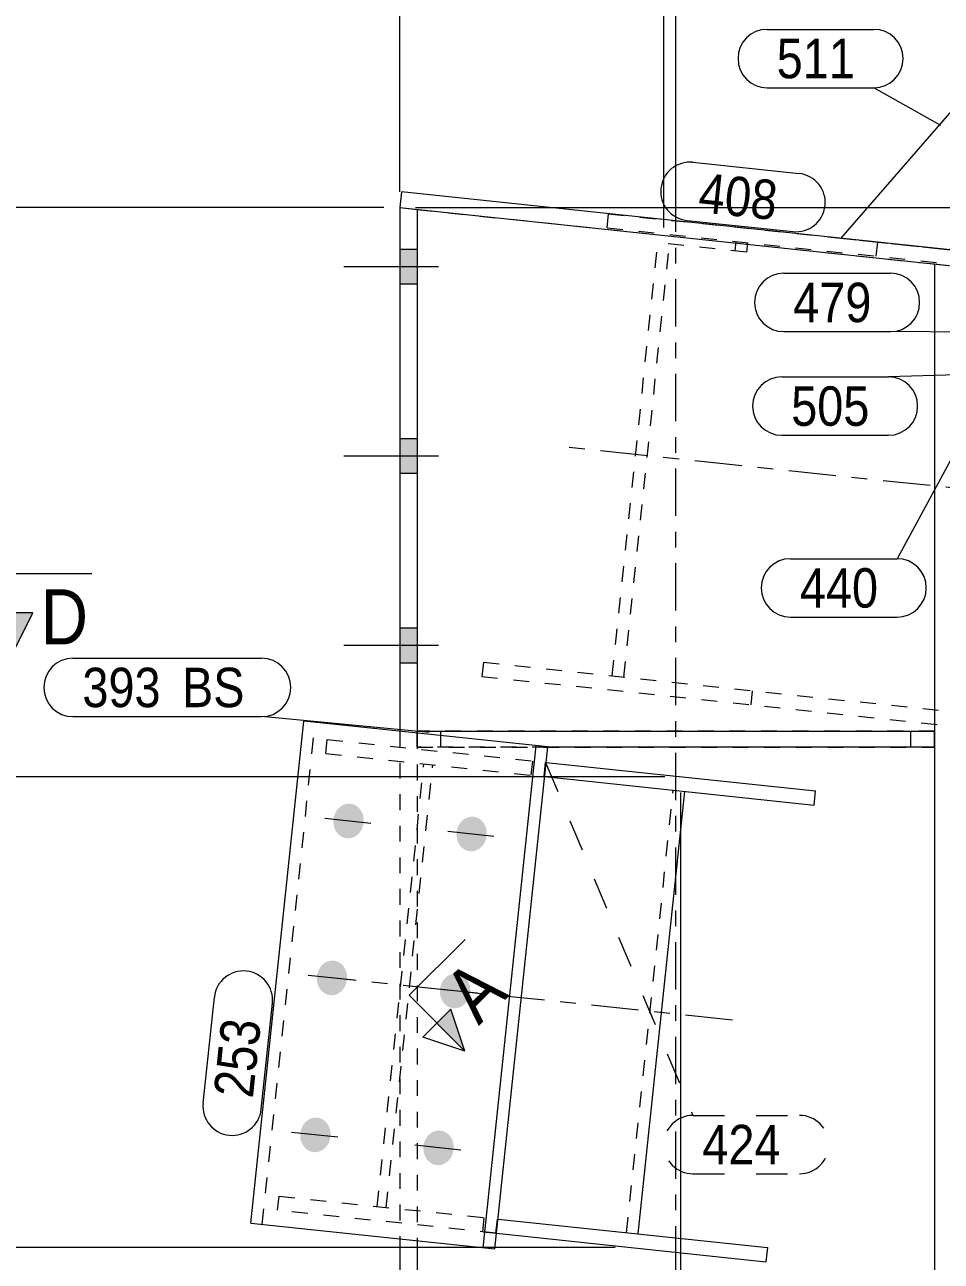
# Model space of a CAD drawing. Header units: millimetres. Extents: x 2 to 825, y 1 to 579.
# Drawn here: x 300.8 to 358.8, y 433.1 to 511.4 of the extents above; entities that cross this region are included whole.
import ezdxf

# ---------------------------------------------------------------- set-up
doc = ezdxf.new("R2010")
doc.units = ezdxf.units.MM
for name, pattern in [('XKITLINE00', [0]), ('XKITLINE01', [4, 1, -1, 1, -1]), ('XKITLINE02', [4, 2, -2]), ('XKITLINE03', [6, 3, -1, 1, -1])]:
    doc.linetypes.add(name, pattern=pattern)
for name, color, linetype, lineweight in [('Bolt', 3, 'Continuous', 0), ('Dimensions', 7, 'Continuous', 0), ('Part', 2, 'Continuous', 0), ('PartMark', 7, 'Continuous', 0), ('Section', 6, 'Continuous', 0)]:
    doc.layers.add(name, color=color, linetype=linetype, lineweight=lineweight)
doc.styles.add('ARIAL', font='ARIAL.TTF')

# ---------------------------------------------------------------- blocks, each defined once
blk = doc.blocks.new('*A13')
at = {"layer": 'Bolt'}
for points in [[(325.622, 494.999), (324.522, 494.999), (324.522, 497.199), (325.622, 497.199)], [(325.622, 494.999), (324.522, 494.999), (324.522, 497.199), (325.622, 497.199)], [(325.622, 482.999), (324.522, 482.999), (324.522, 485.199), (325.622, 485.199)], [(325.622, 482.999), (324.522, 482.999), (324.522, 485.199), (325.622, 485.199)], [(325.622, 470.999), (324.522, 470.999), (324.522, 473.199), (325.622, 473.199)], [(325.622, 470.999), (324.522, 470.999), (324.522, 473.199), (325.622, 473.199)]]:
    blk.add_hatch(color=3, dxfattribs=at).paths.add_polyline_path(points, flags=17)
at = {"layer": 'Bolt', "color": 3, "linetype": 'XKITLINE00', "lineweight": 0}
for p, q in [((325.622, 497.199), (324.522, 497.199)), ((325.622, 497.199), (324.522, 497.199)), ((326.972, 496.099), (320.972, 496.099)), ((326.972, 496.099), (320.972, 496.099)), ((325.622, 494.999), (324.522, 494.999)), ((325.622, 494.999), (324.522, 494.999)), ((325.622, 485.199), (324.522, 485.199)), ((325.622, 485.199), (324.522, 485.199)), ((326.972, 484.099), (320.972, 484.099)), ((326.972, 484.099), (320.972, 484.099)), ((325.622, 482.999), (324.522, 482.999)), ((325.622, 482.999), (324.522, 482.999)), ((325.622, 473.199), (324.522, 473.199)), ((325.622, 473.199), (324.522, 473.199)), ((326.972, 472.099), (320.972, 472.099)), ((326.972, 472.099), (320.972, 472.099)), ((325.622, 470.999), (324.522, 470.999)), ((325.622, 470.999), (324.522, 470.999))]:
    blk.add_line(p, q, dxfattribs=at)
blk = doc.blocks.new('*A25')
at = {"layer": 'Bolt'}
for points in [[(322.226, 460.86), (322.223, 460.833), (322.218, 460.806), (322.213, 460.78), (322.208, 460.753), (322.202, 460.727), (322.196, 460.701), (322.189, 460.675), (322.181, 460.649), (322.173, 460.624), (322.164, 460.598), (322.155, 460.573), (322.145, 460.548), (322.135, 460.524), (322.124, 460.5), (322.113, 460.476), (322.101, 460.452), (322.088, 460.429), (322.076, 460.405), (322.062, 460.383), (322.049, 460.36), (322.034, 460.338), (322.02, 460.317), (322.005, 460.296), (321.989, 460.275), (321.973, 460.255), (321.957, 460.235), (321.94, 460.215), (321.922, 460.196), (321.905, 460.178), (321.887, 460.16), (321.868, 460.142), (321.85, 460.126), (321.831, 460.109), (321.811, 460.093), (321.792, 460.078), (321.771, 460.063), (321.751, 460.049), (321.73, 460.035), (321.71, 460.022), (321.688, 460.009), (321.667, 459.997), (321.645, 459.986), (321.623, 459.975), (321.601, 459.965), (321.579, 459.955), (321.557, 459.946), (321.534, 459.938), (321.511, 459.93), (321.488, 459.923), (321.465, 459.917), (321.442, 459.911), (321.419, 459.906), (321.395, 459.902), (321.372, 459.898), (321.349, 459.895), (321.325, 459.892), (321.301, 459.89), (321.278, 459.889), (321.254, 459.889), (321.231, 459.889), (321.207, 459.89), (321.184, 459.891), (321.16, 459.893), (321.137, 459.896), (321.114, 459.899), (321.09, 459.904), (321.067, 459.908), (321.044, 459.914), (321.022, 459.92), (320.999, 459.927), (320.976, 459.934), (320.954, 459.942), (320.932, 459.95), (320.91, 459.96), (320.888, 459.97), (320.867, 459.98), (320.846, 459.991), (320.825, 460.003), (320.804, 460.015), (320.784, 460.028), (320.764, 460.041), (320.744, 460.055), (320.724, 460.07), (320.705, 460.085), (320.686, 460.101), (320.668, 460.117), (320.65, 460.133), (320.632, 460.151), (320.615, 460.168), (320.598, 460.187), (320.582, 460.205), (320.565, 460.225), (320.55, 460.244), (320.535, 460.264), (320.52, 460.285), (320.505, 460.306), (320.492, 460.327), (320.478, 460.349), (320.465, 460.371), (320.453, 460.393), (320.441, 460.416), (320.43, 460.439), (320.419, 460.463), (320.408, 460.487), (320.398, 460.511), (320.389, 460.535), (320.38, 460.56), (320.372, 460.585), (320.364, 460.61), (320.357, 460.636), (320.35, 460.661), (320.344, 460.687), (320.339, 460.713), (320.334, 460.74), (320.33, 460.766), (320.326, 460.792), (320.323, 460.819), (320.32, 460.846), (320.318, 460.872), (320.316, 460.899), (320.315, 460.926), (320.315, 460.953), (320.315, 460.98), (320.316, 461.007), (320.318, 461.034), (320.319, 461.061), (320.322, 461.088), (320.325, 461.115), (320.329, 461.141), (320.333, 461.168), (320.338, 461.194), (320.343, 461.221), (320.349, 461.247), (320.356, 461.273), (320.363, 461.299), (320.37, 461.325), (320.379, 461.351), (320.387, 461.376), (320.397, 461.401), (320.406, 461.426), (320.417, 461.45), (320.427, 461.475), (320.439, 461.499), (320.451, 461.522), (320.463, 461.546), (320.476, 461.569), (320.489, 461.592), (320.503, 461.614), (320.517, 461.636), (320.532, 461.657), (320.547, 461.679), (320.562, 461.699), (320.578, 461.72), (320.595, 461.739), (320.612, 461.759), (320.629, 461.778), (320.647, 461.796), (320.665, 461.814), (320.683, 461.832), (320.702, 461.849), (320.721, 461.865), (320.74, 461.881), (320.76, 461.897), (320.78, 461.911), (320.8, 461.926), (320.821, 461.939), (320.842, 461.953), (320.863, 461.965), (320.884, 461.977), (320.906, 461.989), (320.928, 461.999), (320.95, 462.01), (320.972, 462.019), (320.995, 462.028), (321.017, 462.036), (321.04, 462.044), (321.063, 462.051), (321.086, 462.057), (321.109, 462.063), (321.133, 462.068), (321.156, 462.073), (321.179, 462.077), (321.203, 462.08), (321.226, 462.082), (321.25, 462.084), (321.273, 462.085), (321.297, 462.086), (321.321, 462.086), (321.344, 462.085), (321.368, 462.083), (321.391, 462.081), (321.414, 462.078), (321.438, 462.075), (321.461, 462.071), (321.484, 462.066), (321.507, 462.061), (321.53, 462.054), (321.552, 462.048), (321.575, 462.04), (321.597, 462.032), (321.619, 462.024), (321.641, 462.015), (321.663, 462.005), (321.684, 461.994), (321.706, 461.983), (321.727, 461.972), (321.747, 461.959), (321.768, 461.946), (321.788, 461.933), (321.808, 461.919), (321.827, 461.904), (321.846, 461.889), (321.865, 461.874), (321.883, 461.858), (321.901, 461.841), (321.919, 461.824), (321.936, 461.806), (321.953, 461.788), (321.97, 461.769), (321.986, 461.75), (322.002, 461.73), (322.017, 461.71), (322.032, 461.69), (322.046, 461.669), (322.06, 461.647), (322.073, 461.626), (322.086, 461.603), (322.099, 461.581), (322.11, 461.558), (322.122, 461.535), (322.133, 461.511), (322.143, 461.487), (322.153, 461.463), (322.162, 461.439), (322.171, 461.414), (322.179, 461.389), (322.187, 461.364), (322.194, 461.338), (322.201, 461.313), (322.207, 461.287), (322.212, 461.261), (322.217, 461.235), (322.222, 461.208), (322.226, 461.182), (322.229, 461.155), (322.231, 461.129), (322.234, 461.102), (322.235, 461.075), (322.236, 461.048), (322.236, 461.021), (322.236, 460.994), (322.235, 460.967), (322.234, 460.94), (322.232, 460.913), (322.229, 460.887)], [(330.029, 460.037), (330.025, 460.01), (330.021, 459.983), (330.016, 459.957), (330.011, 459.93), (330.005, 459.904), (329.998, 459.878), (329.991, 459.852), (329.984, 459.826), (329.975, 459.801), (329.967, 459.775), (329.958, 459.75), (329.948, 459.725), (329.937, 459.701), (329.927, 459.677), (329.915, 459.653), (329.904, 459.629), (329.891, 459.605), (329.878, 459.582), (329.865, 459.56), (329.851, 459.537), (329.837, 459.515), (329.822, 459.494), (329.807, 459.473), (329.792, 459.452), (329.776, 459.432), (329.759, 459.412), (329.742, 459.392), (329.725, 459.373), (329.708, 459.355), (329.69, 459.337), (329.671, 459.319), (329.652, 459.303), (329.633, 459.286), (329.614, 459.27), (329.594, 459.255), (329.574, 459.24), (329.554, 459.226), (329.533, 459.212), (329.512, 459.199), (329.491, 459.186), (329.47, 459.174), (329.448, 459.163), (329.426, 459.152), (329.404, 459.142), (329.382, 459.132), (329.359, 459.123), (329.337, 459.115), (329.314, 459.107), (329.291, 459.1), (329.268, 459.094), (329.245, 459.088), (329.222, 459.083), (329.198, 459.079), (329.175, 459.075), (329.151, 459.072), (329.128, 459.069), (329.104, 459.067), (329.081, 459.066), (329.057, 459.066), (329.034, 459.066), (329.01, 459.067), (328.986, 459.068), (328.963, 459.07), (328.94, 459.073), (328.916, 459.076), (328.893, 459.081), (328.87, 459.085), (328.847, 459.091), (328.824, 459.097), (328.802, 459.104), (328.779, 459.111), (328.757, 459.119), (328.735, 459.127), (328.713, 459.137), (328.691, 459.147), (328.67, 459.157), (328.649, 459.168), (328.628, 459.18), (328.607, 459.192), (328.586, 459.205), (328.566, 459.218), (328.547, 459.232), (328.527, 459.247), (328.508, 459.262), (328.489, 459.278), (328.471, 459.294), (328.453, 459.31), (328.435, 459.328), (328.418, 459.345), (328.401, 459.364), (328.384, 459.382), (328.368, 459.402), (328.352, 459.421), (328.337, 459.441), (328.322, 459.462), (328.308, 459.483), (328.294, 459.504), (328.281, 459.526), (328.268, 459.548), (328.256, 459.57), (328.244, 459.593), (328.232, 459.616), (328.221, 459.64), (328.211, 459.664), (328.201, 459.688), (328.192, 459.712), (328.183, 459.737), (328.175, 459.762), (328.167, 459.787), (328.16, 459.813), (328.153, 459.838), (328.147, 459.864), (328.142, 459.89), (328.137, 459.917), (328.132, 459.943), (328.129, 459.969), (328.125, 459.996), (328.123, 460.023), (328.121, 460.049), (328.119, 460.076), (328.118, 460.103), (328.118, 460.13), (328.118, 460.157), (328.119, 460.184), (328.12, 460.211), (328.122, 460.238), (328.125, 460.265), (328.128, 460.292), (328.132, 460.318), (328.136, 460.345), (328.141, 460.371), (328.146, 460.398), (328.152, 460.424), (328.159, 460.45), (328.166, 460.476), (328.173, 460.502), (328.181, 460.528), (328.19, 460.553), (328.199, 460.578), (328.209, 460.603), (328.219, 460.627), (328.23, 460.652), (328.242, 460.676), (328.253, 460.699), (328.266, 460.723), (328.278, 460.746), (328.292, 460.769), (328.306, 460.791), (328.32, 460.813), (328.334, 460.834), (328.35, 460.856), (328.365, 460.876), (328.381, 460.897), (328.398, 460.916), (328.414, 460.936), (328.432, 460.955), (328.449, 460.973), (328.467, 460.991), (328.486, 461.009), (328.504, 461.026), (328.523, 461.042), (328.543, 461.058), (328.563, 461.074), (328.583, 461.088), (328.603, 461.103), (328.624, 461.116), (328.645, 461.13), (328.666, 461.142), (328.687, 461.154), (328.709, 461.166), (328.731, 461.176), (328.753, 461.186), (328.775, 461.196), (328.797, 461.205), (328.82, 461.213), (328.843, 461.221), (328.866, 461.228), (328.889, 461.234), (328.912, 461.24), (328.935, 461.245), (328.959, 461.25), (328.982, 461.254), (329.006, 461.257), (329.029, 461.259), (329.053, 461.261), (329.076, 461.262), (329.1, 461.263), (329.123, 461.263), (329.147, 461.262), (329.17, 461.26), (329.194, 461.258), (329.217, 461.255), (329.24, 461.252), (329.264, 461.248), (329.287, 461.243), (329.31, 461.238), (329.332, 461.231), (329.355, 461.225), (329.378, 461.217), (329.4, 461.209), (329.422, 461.201), (329.444, 461.192), (329.466, 461.182), (329.487, 461.171), (329.508, 461.16), (329.529, 461.149), (329.55, 461.136), (329.57, 461.123), (329.59, 461.11), (329.61, 461.096), (329.63, 461.081), (329.649, 461.066), (329.668, 461.051), (329.686, 461.035), (329.704, 461.018), (329.722, 461.001), (329.739, 460.983), (329.756, 460.965), (329.773, 460.946), (329.789, 460.927), (329.804, 460.907), (329.82, 460.887), (329.834, 460.867), (329.849, 460.846), (329.863, 460.824), (329.876, 460.803), (329.889, 460.78), (329.901, 460.758), (329.913, 460.735), (329.925, 460.712), (329.935, 460.688), (329.946, 460.664), (329.956, 460.64), (329.965, 460.616), (329.974, 460.591), (329.982, 460.566), (329.99, 460.541), (329.997, 460.515), (330.004, 460.49), (330.01, 460.464), (330.015, 460.438), (330.02, 460.412), (330.025, 460.385), (330.028, 460.359), (330.032, 460.332), (330.034, 460.306), (330.036, 460.279), (330.038, 460.252), (330.039, 460.225), (330.039, 460.198), (330.039, 460.171), (330.038, 460.144), (330.037, 460.117), (330.035, 460.09), (330.032, 460.064)], [(321.177, 450.915), (321.174, 450.888), (321.169, 450.862), (321.165, 450.835), (321.159, 450.809), (321.153, 450.782), (321.147, 450.756), (321.14, 450.73), (321.132, 450.704), (321.124, 450.679), (321.115, 450.654), (321.106, 450.629), (321.096, 450.604), (321.086, 450.579), (321.075, 450.555), (321.064, 450.531), (321.052, 450.507), (321.04, 450.484), (321.027, 450.461), (321.013, 450.438), (321, 450.416), (320.985, 450.394), (320.971, 450.372), (320.956, 450.351), (320.94, 450.33), (320.924, 450.31), (320.908, 450.29), (320.891, 450.271), (320.874, 450.252), (320.856, 450.233), (320.838, 450.215), (320.82, 450.198), (320.801, 450.181), (320.782, 450.164), (320.762, 450.148), (320.743, 450.133), (320.723, 450.118), (320.702, 450.104), (320.682, 450.09), (320.661, 450.077), (320.639, 450.064), (320.618, 450.052), (320.596, 450.041), (320.575, 450.03), (320.552, 450.02), (320.53, 450.01), (320.508, 450.001), (320.485, 449.993), (320.462, 449.985), (320.439, 449.978), (320.416, 449.972), (320.393, 449.966), (320.37, 449.961), (320.347, 449.957), (320.323, 449.953), (320.3, 449.95), (320.276, 449.947), (320.253, 449.945), (320.229, 449.944), (320.205, 449.944), (320.182, 449.944), (320.158, 449.945), (320.135, 449.946), (320.111, 449.948), (320.088, 449.951), (320.065, 449.955), (320.042, 449.959), (320.018, 449.964), (319.995, 449.969), (319.973, 449.975), (319.95, 449.982), (319.928, 449.989), (319.905, 449.997), (319.883, 450.006), (319.861, 450.015), (319.839, 450.025), (319.818, 450.035), (319.797, 450.046), (319.776, 450.058), (319.755, 450.07), (319.735, 450.083), (319.715, 450.096), (319.695, 450.11), (319.675, 450.125), (319.656, 450.14), (319.637, 450.156), (319.619, 450.172), (319.601, 450.189), (319.583, 450.206), (319.566, 450.224), (319.549, 450.242), (319.533, 450.261), (319.516, 450.28), (319.501, 450.299), (319.486, 450.319), (319.471, 450.34), (319.456, 450.361), (319.443, 450.382), (319.429, 450.404), (319.416, 450.426), (319.404, 450.449), (319.392, 450.471), (319.381, 450.495), (319.37, 450.518), (319.359, 450.542), (319.349, 450.566), (319.34, 450.591), (319.331, 450.615), (319.323, 450.64), (319.315, 450.666), (319.308, 450.691), (319.302, 450.717), (319.295, 450.742), (319.29, 450.768), (319.285, 450.795), (319.281, 450.821), (319.277, 450.847), (319.274, 450.874), (319.271, 450.901), (319.269, 450.928), (319.267, 450.954), (319.266, 450.981), (319.266, 451.008), (319.266, 451.035), (319.267, 451.062), (319.269, 451.089), (319.271, 451.116), (319.273, 451.143), (319.276, 451.17), (319.28, 451.196), (319.284, 451.223), (319.289, 451.25), (319.294, 451.276), (319.3, 451.302), (319.307, 451.328), (319.314, 451.354), (319.322, 451.38), (319.33, 451.406), (319.338, 451.431), (319.348, 451.456), (319.357, 451.481), (319.368, 451.506), (319.379, 451.53), (319.39, 451.554), (319.402, 451.578), (319.414, 451.601), (319.427, 451.624), (319.44, 451.647), (319.454, 451.669), (319.468, 451.691), (319.483, 451.713), (319.498, 451.734), (319.513, 451.754), (319.529, 451.775), (319.546, 451.795), (319.563, 451.814), (319.58, 451.833), (319.598, 451.851), (319.616, 451.869), (319.634, 451.887), (319.653, 451.904), (319.672, 451.92), (319.691, 451.936), (319.711, 451.952), (319.731, 451.967), (319.751, 451.981), (319.772, 451.995), (319.793, 452.008), (319.814, 452.02), (319.835, 452.032), (319.857, 452.044), (319.879, 452.054), (319.901, 452.065), (319.923, 452.074), (319.946, 452.083), (319.968, 452.091), (319.991, 452.099), (320.014, 452.106), (320.037, 452.113), (320.06, 452.118), (320.084, 452.123), (320.107, 452.128), (320.13, 452.132), (320.154, 452.135), (320.177, 452.137), (320.201, 452.139), (320.225, 452.14), (320.248, 452.141), (320.272, 452.141), (320.295, 452.14), (320.319, 452.138), (320.342, 452.136), (320.366, 452.133), (320.389, 452.13), (320.412, 452.126), (320.435, 452.121), (320.458, 452.116), (320.481, 452.11), (320.503, 452.103), (320.526, 452.096), (320.548, 452.088), (320.57, 452.079), (320.592, 452.07), (320.614, 452.06), (320.635, 452.049), (320.657, 452.038), (320.678, 452.027), (320.698, 452.014), (320.719, 452.002), (320.739, 451.988), (320.759, 451.974), (320.778, 451.96), (320.797, 451.945), (320.816, 451.929), (320.834, 451.913), (320.853, 451.896), (320.87, 451.879), (320.888, 451.861), (320.904, 451.843), (320.921, 451.824), (320.937, 451.805), (320.953, 451.785), (320.968, 451.765), (320.983, 451.745), (320.997, 451.724), (321.011, 451.702), (321.024, 451.681), (321.037, 451.659), (321.05, 451.636), (321.061, 451.613), (321.073, 451.59), (321.084, 451.566), (321.094, 451.543), (321.104, 451.518), (321.113, 451.494), (321.122, 451.469), (321.13, 451.444), (321.138, 451.419), (321.145, 451.394), (321.152, 451.368), (321.158, 451.342), (321.164, 451.316), (321.168, 451.29), (321.173, 451.264), (321.177, 451.237), (321.18, 451.211), (321.183, 451.184), (321.185, 451.157), (321.186, 451.13), (321.187, 451.103), (321.187, 451.076), (321.187, 451.049), (321.186, 451.022), (321.185, 450.996), (321.183, 450.969), (321.18, 450.942)], [(328.98, 450.092), (328.976, 450.065), (328.972, 450.039), (328.967, 450.012), (328.962, 449.986), (328.956, 449.959), (328.949, 449.933), (328.942, 449.907), (328.935, 449.881), (328.927, 449.856), (328.918, 449.831), (328.909, 449.806), (328.899, 449.781), (328.889, 449.756), (328.878, 449.732), (328.866, 449.708), (328.855, 449.684), (328.842, 449.661), (328.829, 449.638), (328.816, 449.615), (328.802, 449.593), (328.788, 449.571), (328.773, 449.549), (328.758, 449.528), (328.743, 449.507), (328.727, 449.487), (328.71, 449.467), (328.693, 449.448), (328.676, 449.429), (328.659, 449.41), (328.641, 449.392), (328.622, 449.375), (328.604, 449.358), (328.584, 449.341), (328.565, 449.325), (328.545, 449.31), (328.525, 449.295), (328.505, 449.281), (328.484, 449.267), (328.463, 449.254), (328.442, 449.241), (328.421, 449.229), (328.399, 449.218), (328.377, 449.207), (328.355, 449.197), (328.333, 449.187), (328.31, 449.178), (328.288, 449.17), (328.265, 449.162), (328.242, 449.155), (328.219, 449.149), (328.196, 449.143), (328.173, 449.138), (328.149, 449.134), (328.126, 449.13), (328.102, 449.127), (328.079, 449.124), (328.055, 449.122), (328.032, 449.121), (328.008, 449.121), (327.985, 449.121), (327.961, 449.122), (327.938, 449.123), (327.914, 449.125), (327.891, 449.128), (327.867, 449.132), (327.844, 449.136), (327.821, 449.141), (327.798, 449.146), (327.775, 449.152), (327.753, 449.159), (327.73, 449.166), (327.708, 449.174), (327.686, 449.183), (327.664, 449.192), (327.642, 449.202), (327.621, 449.212), (327.6, 449.223), (327.579, 449.235), (327.558, 449.247), (327.538, 449.26), (327.517, 449.273), (327.498, 449.287), (327.478, 449.302), (327.459, 449.317), (327.44, 449.333), (327.422, 449.349), (327.404, 449.366), (327.386, 449.383), (327.369, 449.401), (327.352, 449.419), (327.335, 449.438), (327.319, 449.457), (327.304, 449.476), (327.288, 449.496), (327.274, 449.517), (327.259, 449.538), (327.245, 449.559), (327.232, 449.581), (327.219, 449.603), (327.207, 449.626), (327.195, 449.648), (327.183, 449.672), (327.172, 449.695), (327.162, 449.719), (327.152, 449.743), (327.143, 449.768), (327.134, 449.792), (327.126, 449.817), (327.118, 449.843), (327.111, 449.868), (327.104, 449.894), (327.098, 449.919), (327.093, 449.945), (327.088, 449.972), (327.083, 449.998), (327.08, 450.024), (327.076, 450.051), (327.074, 450.078), (327.072, 450.105), (327.07, 450.131), (327.069, 450.158), (327.069, 450.185), (327.069, 450.212), (327.07, 450.239), (327.071, 450.266), (327.073, 450.293), (327.076, 450.32), (327.079, 450.347), (327.083, 450.373), (327.087, 450.4), (327.092, 450.427), (327.097, 450.453), (327.103, 450.479), (327.11, 450.505), (327.117, 450.531), (327.124, 450.557), (327.132, 450.583), (327.141, 450.608), (327.15, 450.633), (327.16, 450.658), (327.17, 450.683), (327.181, 450.707), (327.193, 450.731), (327.204, 450.755), (327.217, 450.778), (327.23, 450.801), (327.243, 450.824), (327.257, 450.846), (327.271, 450.868), (327.286, 450.89), (327.301, 450.911), (327.316, 450.931), (327.332, 450.952), (327.349, 450.972), (327.365, 450.991), (327.383, 451.01), (327.4, 451.028), (327.418, 451.046), (327.437, 451.064), (327.455, 451.081), (327.475, 451.097), (327.494, 451.113), (327.514, 451.129), (327.534, 451.144), (327.554, 451.158), (327.575, 451.172), (327.596, 451.185), (327.617, 451.197), (327.638, 451.209), (327.66, 451.221), (327.682, 451.231), (327.704, 451.242), (327.726, 451.251), (327.749, 451.26), (327.771, 451.268), (327.794, 451.276), (327.817, 451.283), (327.84, 451.29), (327.863, 451.295), (327.886, 451.3), (327.91, 451.305), (327.933, 451.309), (327.957, 451.312), (327.98, 451.314), (328.004, 451.316), (328.027, 451.317), (328.051, 451.318), (328.074, 451.318), (328.098, 451.317), (328.121, 451.315), (328.145, 451.313), (328.168, 451.31), (328.192, 451.307), (328.215, 451.303), (328.238, 451.298), (328.261, 451.293), (328.284, 451.287), (328.306, 451.28), (328.329, 451.273), (328.351, 451.265), (328.373, 451.256), (328.395, 451.247), (328.417, 451.237), (328.438, 451.226), (328.459, 451.215), (328.48, 451.204), (328.501, 451.191), (328.521, 451.179), (328.542, 451.165), (328.561, 451.151), (328.581, 451.137), (328.6, 451.122), (328.619, 451.106), (328.637, 451.09), (328.655, 451.073), (328.673, 451.056), (328.69, 451.038), (328.707, 451.02), (328.724, 451.001), (328.74, 450.982), (328.755, 450.962), (328.771, 450.942), (328.785, 450.922), (328.8, 450.901), (328.814, 450.879), (328.827, 450.858), (328.84, 450.836), (328.852, 450.813), (328.864, 450.79), (328.876, 450.767), (328.887, 450.743), (328.897, 450.72), (328.907, 450.695), (328.916, 450.671), (328.925, 450.646), (328.933, 450.621), (328.941, 450.596), (328.948, 450.571), (328.955, 450.545), (328.961, 450.519), (328.966, 450.493), (328.971, 450.467), (328.976, 450.441), (328.979, 450.414), (328.983, 450.388), (328.985, 450.361), (328.987, 450.334), (328.989, 450.307), (328.99, 450.28), (328.99, 450.253), (328.99, 450.226), (328.989, 450.199), (328.988, 450.173), (328.986, 450.146), (328.983, 450.119)], [(320.128, 440.97), (320.125, 440.943), (320.12, 440.917), (320.116, 440.89), (320.11, 440.864), (320.104, 440.837), (320.098, 440.811), (320.091, 440.785), (320.083, 440.76), (320.075, 440.734), (320.066, 440.709), (320.057, 440.684), (320.047, 440.659), (320.037, 440.634), (320.026, 440.61), (320.015, 440.586), (320.003, 440.562), (319.991, 440.539), (319.978, 440.516), (319.964, 440.493), (319.951, 440.471), (319.936, 440.449), (319.922, 440.427), (319.907, 440.406), (319.891, 440.385), (319.875, 440.365), (319.859, 440.345), (319.842, 440.326), (319.825, 440.307), (319.807, 440.288), (319.789, 440.27), (319.771, 440.253), (319.752, 440.236), (319.733, 440.219), (319.713, 440.203), (319.694, 440.188), (319.674, 440.173), (319.653, 440.159), (319.633, 440.145), (319.612, 440.132), (319.591, 440.119), (319.569, 440.107), (319.547, 440.096), (319.526, 440.085), (319.504, 440.075), (319.481, 440.066), (319.459, 440.057), (319.436, 440.048), (319.413, 440.041), (319.39, 440.034), (319.367, 440.027), (319.344, 440.021), (319.321, 440.016), (319.298, 440.012), (319.274, 440.008), (319.251, 440.005), (319.227, 440.002), (319.204, 440.001), (319.18, 439.999), (319.156, 439.999), (319.133, 439.999), (319.109, 440), (319.086, 440.001), (319.062, 440.004), (319.039, 440.006), (319.016, 440.01), (318.993, 440.014), (318.969, 440.019), (318.947, 440.024), (318.924, 440.03), (318.901, 440.037), (318.879, 440.044), (318.856, 440.052), (318.834, 440.061), (318.812, 440.07), (318.791, 440.08), (318.769, 440.09), (318.748, 440.101), (318.727, 440.113), (318.706, 440.125), (318.686, 440.138), (318.666, 440.152), (318.646, 440.166), (318.626, 440.18), (318.607, 440.195), (318.589, 440.211), (318.57, 440.227), (318.552, 440.244), (318.534, 440.261), (318.517, 440.279), (318.5, 440.297), (318.484, 440.316), (318.468, 440.335), (318.452, 440.354), (318.437, 440.375), (318.422, 440.395), (318.408, 440.416), (318.394, 440.437), (318.38, 440.459), (318.367, 440.481), (318.355, 440.504), (318.343, 440.527), (318.332, 440.55), (318.321, 440.573), (318.31, 440.597), (318.3, 440.621), (318.291, 440.646), (318.282, 440.671), (318.274, 440.695), (318.266, 440.721), (318.259, 440.746), (318.253, 440.772), (318.247, 440.798), (318.241, 440.824), (318.236, 440.85), (318.232, 440.876), (318.228, 440.903), (318.225, 440.929), (318.222, 440.956), (318.22, 440.983), (318.218, 441.01), (318.218, 441.036), (318.217, 441.063), (318.217, 441.09), (318.218, 441.117), (318.22, 441.144), (318.222, 441.171), (318.224, 441.198), (318.227, 441.225), (318.231, 441.252), (318.235, 441.278), (318.24, 441.305), (318.245, 441.331), (318.251, 441.357), (318.258, 441.384), (318.265, 441.41), (318.273, 441.435), (318.281, 441.461), (318.289, 441.486), (318.299, 441.511), (318.308, 441.536), (318.319, 441.561), (318.33, 441.585), (318.341, 441.609), (318.353, 441.633), (318.365, 441.656), (318.378, 441.679), (318.391, 441.702), (318.405, 441.724), (318.419, 441.746), (318.434, 441.768), (318.449, 441.789), (318.465, 441.81), (318.481, 441.83), (318.497, 441.85), (318.514, 441.869), (318.531, 441.888), (318.549, 441.907), (318.567, 441.925), (318.585, 441.942), (318.604, 441.959), (318.623, 441.976), (318.642, 441.992), (318.662, 442.007), (318.682, 442.022), (318.702, 442.036), (318.723, 442.05), (318.744, 442.063), (318.765, 442.076), (318.786, 442.087), (318.808, 442.099), (318.83, 442.11), (318.852, 442.12), (318.874, 442.129), (318.897, 442.138), (318.919, 442.147), (318.942, 442.154), (318.965, 442.161), (318.988, 442.168), (319.011, 442.174), (319.035, 442.179), (319.058, 442.183), (319.081, 442.187), (319.105, 442.19), (319.128, 442.193), (319.152, 442.194), (319.176, 442.196), (319.199, 442.196), (319.223, 442.196), (319.246, 442.195), (319.27, 442.194), (319.293, 442.191), (319.317, 442.189), (319.34, 442.185), (319.363, 442.181), (319.386, 442.176), (319.409, 442.171), (319.432, 442.165), (319.455, 442.158), (319.477, 442.151), (319.499, 442.143), (319.521, 442.134), (319.543, 442.125), (319.565, 442.115), (319.587, 442.105), (319.608, 442.094), (319.629, 442.082), (319.649, 442.07), (319.67, 442.057), (319.69, 442.043), (319.71, 442.029), (319.729, 442.015), (319.748, 442), (319.767, 441.984), (319.785, 441.968), (319.804, 441.951), (319.821, 441.934), (319.839, 441.916), (319.855, 441.898), (319.872, 441.879), (319.888, 441.86), (319.904, 441.84), (319.919, 441.82), (319.934, 441.8), (319.948, 441.779), (319.962, 441.758), (319.975, 441.736), (319.988, 441.714), (320.001, 441.691), (320.013, 441.668), (320.024, 441.645), (320.035, 441.622), (320.045, 441.598), (320.055, 441.574), (320.064, 441.549), (320.073, 441.524), (320.082, 441.499), (320.089, 441.474), (320.096, 441.449), (320.103, 441.423), (320.109, 441.397), (320.115, 441.371), (320.12, 441.345), (320.124, 441.319), (320.128, 441.292), (320.131, 441.266), (320.134, 441.239), (320.136, 441.212), (320.137, 441.185), (320.138, 441.158), (320.138, 441.132), (320.138, 441.105), (320.137, 441.078), (320.136, 441.051), (320.134, 441.024), (320.131, 440.997)], [(327.931, 440.147), (327.927, 440.12), (327.923, 440.094), (327.918, 440.067), (327.913, 440.041), (327.907, 440.014), (327.9, 439.988), (327.893, 439.962), (327.886, 439.937), (327.878, 439.911), (327.869, 439.886), (327.86, 439.861), (327.85, 439.836), (327.84, 439.811), (327.829, 439.787), (327.817, 439.763), (327.806, 439.739), (327.793, 439.716), (327.78, 439.693), (327.767, 439.67), (327.753, 439.648), (327.739, 439.626), (327.725, 439.604), (327.709, 439.583), (327.694, 439.562), (327.678, 439.542), (327.661, 439.522), (327.645, 439.503), (327.627, 439.484), (327.61, 439.465), (327.592, 439.447), (327.573, 439.43), (327.555, 439.413), (327.535, 439.396), (327.516, 439.38), (327.496, 439.365), (327.476, 439.35), (327.456, 439.336), (327.435, 439.322), (327.414, 439.309), (327.393, 439.296), (327.372, 439.284), (327.35, 439.273), (327.328, 439.262), (327.306, 439.252), (327.284, 439.243), (327.262, 439.234), (327.239, 439.225), (327.216, 439.218), (327.193, 439.211), (327.17, 439.204), (327.147, 439.198), (327.124, 439.193), (327.1, 439.189), (327.077, 439.185), (327.053, 439.182), (327.03, 439.179), (327.006, 439.178), (326.983, 439.176), (326.959, 439.176), (326.936, 439.176), (326.912, 439.177), (326.889, 439.178), (326.865, 439.181), (326.842, 439.183), (326.818, 439.187), (326.795, 439.191), (326.772, 439.196), (326.749, 439.201), (326.726, 439.207), (326.704, 439.214), (326.681, 439.221), (326.659, 439.229), (326.637, 439.238), (326.615, 439.247), (326.593, 439.257), (326.572, 439.267), (326.551, 439.278), (326.53, 439.29), (326.509, 439.302), (326.489, 439.315), (326.468, 439.329), (326.449, 439.343), (326.429, 439.357), (326.41, 439.372), (326.391, 439.388), (326.373, 439.404), (326.355, 439.421), (326.337, 439.438), (326.32, 439.456), (326.303, 439.474), (326.286, 439.493), (326.27, 439.512), (326.255, 439.531), (326.239, 439.552), (326.225, 439.572), (326.21, 439.593), (326.196, 439.614), (326.183, 439.636), (326.17, 439.658), (326.158, 439.681), (326.146, 439.704), (326.134, 439.727), (326.123, 439.75), (326.113, 439.774), (326.103, 439.798), (326.094, 439.823), (326.085, 439.848), (326.077, 439.872), (326.069, 439.898), (326.062, 439.923), (326.055, 439.949), (326.049, 439.975), (326.044, 440.001), (326.039, 440.027), (326.034, 440.053), (326.031, 440.08), (326.027, 440.106), (326.025, 440.133), (326.023, 440.16), (326.021, 440.187), (326.02, 440.213), (326.02, 440.24), (326.02, 440.267), (326.021, 440.294), (326.022, 440.321), (326.024, 440.348), (326.027, 440.375), (326.03, 440.402), (326.034, 440.429), (326.038, 440.455), (326.043, 440.482), (326.048, 440.508), (326.054, 440.534), (326.061, 440.561), (326.068, 440.587), (326.075, 440.612), (326.083, 440.638), (326.092, 440.663), (326.101, 440.688), (326.111, 440.713), (326.121, 440.738), (326.132, 440.762), (326.144, 440.786), (326.155, 440.81), (326.168, 440.833), (326.181, 440.856), (326.194, 440.879), (326.208, 440.901), (326.222, 440.923), (326.237, 440.945), (326.252, 440.966), (326.267, 440.987), (326.283, 441.007), (326.3, 441.027), (326.317, 441.046), (326.334, 441.065), (326.351, 441.084), (326.369, 441.102), (326.388, 441.119), (326.407, 441.136), (326.426, 441.153), (326.445, 441.169), (326.465, 441.184), (326.485, 441.199), (326.505, 441.213), (326.526, 441.227), (326.547, 441.24), (326.568, 441.253), (326.589, 441.264), (326.611, 441.276), (326.633, 441.287), (326.655, 441.297), (326.677, 441.306), (326.7, 441.315), (326.722, 441.324), (326.745, 441.331), (326.768, 441.338), (326.791, 441.345), (326.814, 441.351), (326.837, 441.356), (326.861, 441.36), (326.884, 441.364), (326.908, 441.367), (326.931, 441.37), (326.955, 441.371), (326.978, 441.372), (327.002, 441.373), (327.025, 441.373), (327.049, 441.372), (327.072, 441.371), (327.096, 441.368), (327.119, 441.366), (327.143, 441.362), (327.166, 441.358), (327.189, 441.353), (327.212, 441.348), (327.235, 441.342), (327.257, 441.335), (327.28, 441.328), (327.302, 441.32), (327.324, 441.311), (327.346, 441.302), (327.368, 441.292), (327.389, 441.282), (327.41, 441.271), (327.431, 441.259), (327.452, 441.247), (327.472, 441.234), (327.493, 441.22), (327.512, 441.206), (327.532, 441.192), (327.551, 441.177), (327.57, 441.161), (327.588, 441.145), (327.606, 441.128), (327.624, 441.111), (327.641, 441.093), (327.658, 441.075), (327.675, 441.056), (327.691, 441.037), (327.706, 441.017), (327.722, 440.997), (327.736, 440.977), (327.751, 440.956), (327.765, 440.935), (327.778, 440.913), (327.791, 440.891), (327.803, 440.868), (327.815, 440.845), (327.827, 440.822), (327.838, 440.799), (327.848, 440.775), (327.858, 440.751), (327.867, 440.726), (327.876, 440.701), (327.884, 440.676), (327.892, 440.651), (327.899, 440.626), (327.906, 440.6), (327.912, 440.574), (327.917, 440.548), (327.922, 440.522), (327.927, 440.496), (327.93, 440.469), (327.934, 440.443), (327.936, 440.416), (327.938, 440.389), (327.94, 440.362), (327.941, 440.335), (327.941, 440.309), (327.941, 440.282), (327.94, 440.255), (327.939, 440.228), (327.937, 440.201), (327.934, 440.174)]]:
    blk.add_hatch(color=3, dxfattribs=at).paths.add_polyline_path(points, flags=17)
at = {"layer": 'Bolt', "color": 3, "linetype": 'XKITLINE00', "lineweight": 0}
for p, q in [((322.689, 460.838), (319.765, 461.146)), ((330.491, 460.015), (327.568, 460.323)), ((321.64, 450.893), (318.716, 451.202)), ((329.442, 450.07), (326.519, 450.379)), ((320.591, 440.948), (317.667, 441.257)), ((328.393, 440.125), (325.47, 440.434))]:
    blk.add_line(p, q, dxfattribs=at)
blk = doc.blocks.new('*A26')
at = {"layer": 'Part', "color": 7, "linetype": 'XKITLINE03', "lineweight": 0}
blk.add_line((342.022, 396.317), (342.022, 508.015), dxfattribs=at)
at = {"layer": 'Part', "color": 2, "linetype": 'XKITLINE00', "lineweight": 0}
for p, q in [((324.522, 499.861), (325.622, 499.745)), ((324.522, 499.861), (324.522, 466.678)), ((325.622, 499.745), (325.622, 466.562)), ((358.422, 496.285), (358.422, 396.317)), ((358.422, 496.285), (359.522, 496.169)), ((324.522, 434.501), (324.522, 396.317)), ((325.622, 434.385), (325.622, 396.317))]:
    blk.add_line(p, q, dxfattribs=at)
at = {"layer": 'Part', "color": 7, "linetype": 'XKITLINE01', "lineweight": 0}
for p, q in [((325.622, 499.745), (358.422, 496.285)), ((324.522, 466.678), (324.522, 434.501)), ((325.622, 466.562), (325.622, 434.385))]:
    blk.add_line(p, q, dxfattribs=at)
blk = doc.blocks.new('*A27')
at = {"layer": 'Part', "color": 7, "linetype": 'XKITLINE01', "lineweight": 0}
for p, q in [((358.422, 466.673), (325.622, 466.673)), ((325.622, 466.673), (325.622, 465.673)), ((327.122, 465.673), (327.122, 466.673)), ((356.922, 465.673), (356.922, 466.673)), ((358.422, 465.673), (358.422, 466.673)), ((325.622, 465.673), (358.422, 465.673))]:
    blk.add_line(p, q, dxfattribs=at)
blk = doc.blocks.new('*A28')
at = {"layer": 'Part', "color": 2, "linetype": 'XKITLINE00', "lineweight": 0}
for p, q in [((325.622, 466.673), (358.422, 466.673)), ((358.422, 465.673), (333.905, 465.673))]:
    blk.add_line(p, q, dxfattribs=at)
at = {"layer": 'Part', "color": 7, "linetype": 'XKITLINE01', "lineweight": 0}
for p, q in [((325.622, 465.673), (325.622, 466.673)), ((327.122, 465.673), (327.122, 466.673)), ((356.922, 465.673), (356.922, 466.673)), ((358.422, 466.673), (358.422, 465.673)), ((333.905, 465.673), (325.622, 465.673))]:
    blk.add_line(p, q, dxfattribs=at)
blk = doc.blocks.new('*A29')
at = {"layer": 'Part', "color": 2, "linetype": 'XKITLINE00', "lineweight": 0}
for p, q in [((324.626, 500.856), (324.522, 499.861)), ((359.626, 497.164), (324.626, 500.856)), ((324.522, 499.861), (359.522, 496.169)), ((359.626, 497.164), (359.522, 496.169))]:
    blk.add_line(p, q, dxfattribs=at)
blk = doc.blocks.new('*A34')
at = {"layer": 'Part', "color": 2, "linetype": 'XKITLINE00', "lineweight": 0}
blk.add_line((360.485, 507.129), (352.475, 497.918), dxfattribs=at)
at = {"layer": 'Part', "color": 7, "linetype": 'XKITLINE01', "lineweight": 0}
for p, q in [((359.436, 497.184), (360.485, 507.129)), ((352.475, 497.918), (359.436, 497.184))]:
    blk.add_line(p, q, dxfattribs=at)
blk = doc.blocks.new('*A48')
at = {"layer": 'Part', "color": 7, "linetype": 'XKITLINE01', "lineweight": 0}
for p, q in [((319.836, 465.262), (319.93, 466.157)), ((319.93, 466.157), (333.802, 464.694)), ((319.93, 466.157), (332.935, 464.785)), ((319.836, 465.262), (333.707, 463.799)), ((332.935, 464.785), (332.84, 463.89)), ((333.672, 463.802), (333.766, 464.697)), ((323.098, 436.561), (326.056, 464.606)), ((323.662, 436.502), (326.62, 464.546)), ((338.899, 434.895), (341.857, 462.939)), ((316.783, 436.322), (316.878, 437.217)), ((316.878, 437.217), (330.749, 435.754)), ((330.62, 434.863), (316.783, 436.322)), ((329.788, 434.951), (329.882, 435.846)), ((330.62, 434.863), (330.714, 435.758)), ((329.788, 434.951), (330.655, 434.859))]:
    blk.add_line(p, q, dxfattribs=at)
at = {"layer": 'Part', "color": 2, "linetype": 'XKITLINE00', "lineweight": 0}
for p, q in [((333.802, 464.694), (350.878, 462.893)), ((333.707, 463.799), (350.783, 461.998)), ((339.64, 434.816), (342.598, 462.861)), ((350.783, 461.998), (350.878, 462.893)), ((330.749, 435.754), (347.825, 433.953)), ((330.655, 434.859), (347.731, 433.058)), ((347.825, 433.953), (347.731, 433.058))]:
    blk.add_line(p, q, dxfattribs=at)
at = {"layer": 'Part', "color": 7, "linetype": 'XKITLINE03', "lineweight": 0}
blk.add_line((345.621, 448.364), (319.987, 451.068), dxfattribs=at)
blk = doc.blocks.new('*A49')
at = {"layer": 'Part', "color": 7, "linetype": 'XKITLINE01', "lineweight": 0}
for p, q in [((337.663, 498.576), (337.757, 499.471)), ((337.757, 499.471), (359.626, 497.164)), ((337.663, 498.576), (359.532, 496.269)), ((337.988, 470.185), (340.883, 497.633)), ((346.5, 497.04), (340.883, 497.633)), ((345.824, 497.715), (345.761, 497.118)), ((346.563, 497.637), (346.5, 497.04)), ((354.724, 496.776), (354.818, 497.671)), ((338.727, 470.107), (341.622, 497.555)), ((366.165, 495.569), (366.259, 496.464)), ((369.446, 466.867), (372.404, 494.911)), ((372.655, 491.88), (372.281, 488.328)), ((329.827, 471.046), (329.732, 470.151)), ((329.827, 471.046), (359.522, 467.914)), ((329.732, 470.151), (359.522, 467.009)), ((346.793, 468.351), (346.888, 469.246)), ((363.112, 466.63), (363.207, 467.525))]:
    blk.add_line(p, q, dxfattribs=at)
at = {"layer": 'Part', "color": 2, "linetype": 'XKITLINE00', "lineweight": 0}
for p, q in [((359.626, 497.164), (379.302, 495.089)), ((359.532, 496.269), (379.208, 494.194)), ((372.969, 494.852), (372.655, 491.88)), ((379.208, 494.194), (379.302, 495.089)), ((372.281, 488.328), (370.011, 466.807)), ((376.25, 466.149), (359.522, 467.914)), ((359.522, 467.009), (376.155, 465.254)), ((376.155, 465.254), (376.25, 466.149))]:
    blk.add_line(p, q, dxfattribs=at)
at = {"layer": 'Part', "color": 7, "linetype": 'XKITLINE03', "lineweight": 0}
blk.add_line((376.034, 480.35), (335.01, 484.677), dxfattribs=at)
blk = doc.blocks.new('*A51')
at = {"layer": 'Part', "color": 2, "linetype": 'XKITLINE00', "lineweight": 0}
for p, q in [((315.081, 435.496), (318.437, 467.32)), ((333.906, 465.688), (318.437, 467.32)), ((329.819, 433.942), (333.176, 465.765)), ((330.55, 433.865), (333.906, 465.688)), ((315.081, 435.496), (330.55, 433.865))]:
    blk.add_line(p, q, dxfattribs=at)
at = {"layer": 'Part', "color": 7, "linetype": 'XKITLINE01', "lineweight": 0}
blk.add_line((315.811, 435.419), (319.168, 467.243), dxfattribs=at)
blk = doc.blocks.new('*A157')
at = {"layer": 'Dimensions', "color": 7, "linetype": 'XKITLINE00', "lineweight": 0}
blk.add_line((323.522, 499.861), (230.588, 499.861), dxfattribs=at)
blk = doc.blocks.new('*A158')
at = {"layer": 'Dimensions', "color": 7, "linetype": 'XKITLINE00', "lineweight": 0}
for p, q in [((342.022, 499.015), (342.022, 525.187)), ((382.046, 512.83), (382.046, 525.187)), ((342.87, 523.186), (341.173, 521.488)), ((382.895, 523.186), (381.198, 521.488)), ((342.022, 522.337), (382.046, 522.337))]:
    blk.add_line(p, q, dxfattribs=at)
at = {"layer": 'Dimensions', "color": 3}
for p in [(342.022, 522.337), (382.046, 522.337)]:
    blk.add_point(p, dxfattribs=at)
at = {"layer": 'Dimensions', "color": 3, "style": 'ARIAL', "width": 0.85}
blk.add_text('400', height=3, dxfattribs=at).set_placement((358.696, 523.687))
blk = doc.blocks.new('*A160')
at = {"layer": 'Dimensions', "color": 7, "linetype": 'XKITLINE00', "lineweight": 0}
for p, q in [((341.252, 498.594), (341.252, 525.187)), ((342.022, 499.015), (342.022, 525.187)), ((342.101, 523.186), (340.404, 521.488)), ((342.87, 523.186), (341.173, 521.488)), ((341.252, 522.337), (342.022, 522.337))]:
    blk.add_line(p, q, dxfattribs=at)
at = {"layer": 'Dimensions', "color": 3}
for p in [(341.252, 522.337), (342.022, 522.337)]:
    blk.add_point(p, dxfattribs=at)
at = {"layer": 'Dimensions', "color": 3, "style": 'ARIAL', "width": 0.85}
blk.add_text('8', height=3, dxfattribs=at).set_placement((340.524, 523.687))
blk = doc.blocks.new('*A161')
at = {"layer": 'Dimensions', "color": 7, "linetype": 'XKITLINE00', "lineweight": 0}
for p, q in [((324.522, 500.861), (324.522, 521.187)), ((342.022, 499.015), (342.022, 521.187)), ((325.37, 519.186), (323.673, 517.488)), ((342.87, 519.186), (341.173, 517.488)), ((324.522, 518.337), (342.022, 518.337))]:
    blk.add_line(p, q, dxfattribs=at)
at = {"layer": 'Dimensions', "color": 3}
for p in [(324.522, 518.337), (342.022, 518.337)]:
    blk.add_point(p, dxfattribs=at)
at = {"layer": 'Dimensions', "color": 3, "style": 'ARIAL', "width": 0.85}
blk.add_text('175', height=3, dxfattribs=at).set_placement((329.934, 519.687))
blk = doc.blocks.new('*A162')
at = {"layer": 'Dimensions', "color": 7, "linetype": 'XKITLINE00', "lineweight": 0}
for p, q in [((342.022, 499.015), (342.022, 521.187)), ((359.522, 497.169), (359.522, 521.187)), ((342.87, 519.186), (341.173, 517.488)), ((360.37, 519.186), (358.673, 517.488)), ((342.022, 518.337), (359.522, 518.337))]:
    blk.add_line(p, q, dxfattribs=at)
at = {"layer": 'Dimensions', "color": 3}
for p in [(342.022, 518.337), (359.522, 518.337)]:
    blk.add_point(p, dxfattribs=at)
at = {"layer": 'Dimensions', "color": 3, "style": 'ARIAL', "width": 0.85}
blk.add_text('175', height=3, dxfattribs=at).set_placement((347.434, 519.687))
blk = doc.blocks.new('*A165')
at = {"layer": 'PartMark', "color": 7, "linetype": 'XKITLINE00', "lineweight": 0}
for p, q in [((303.809, 471.3), (315.77, 471.3)), ((303.809, 467.6), (315.77, 467.6)), ((326.396, 466.604), (315.77, 467.6))]:
    blk.add_line(p, q, dxfattribs=at)
for centre, start, end in [((303.809, 469.45), 90, 270), ((315.77, 469.45), 270, 90)]:
    blk.add_arc(centre, 1.85, start, end, dxfattribs=at)
at = {"layer": 'PartMark', "color": 3, "style": 'ARIAL', "width": 0.85}
for s, p in [('393', (304.409, 468.2)), ('BS', (310.722, 468.2))]:
    blk.add_text(s, height=2.5, dxfattribs=at).set_placement(p)
blk = doc.blocks.new('*A169')
at = {"layer": 'Section'}
for points in [[(393.575, 514.228), (395.335, 512.451), (392.687, 513.348)], [(327.769, 449.054), (328.64, 446.398), (326.881, 448.174)]]:
    blk.add_hatch(color=3, dxfattribs=at).paths.add_polyline_path(points, flags=17)
at = {"layer": 'Section', "color": 1, "linetype": 'XKITLINE00', "lineweight": 0}
for p, q in [((391.816, 516.004), (388.264, 512.485)), ((391.816, 516.004), (395.335, 512.451)), ((325.121, 449.951), (328.674, 453.469)), ((325.121, 449.951), (328.64, 446.398))]:
    blk.add_line(p, q, dxfattribs=at)
at = {"layer": 'Section', "color": 3, "linetype": 'XKITLINE00', "lineweight": 0}
for p, q in [((392.687, 513.348), (394.464, 515.107)), ((394.464, 515.107), (395.335, 512.451)), ((395.335, 512.451), (392.687, 513.348)), ((327.769, 449.054), (325.992, 447.295)), ((328.64, 446.398), (327.769, 449.054)), ((328.64, 446.398), (325.992, 447.295))]:
    blk.add_line(p, q, dxfattribs=at)
at = {"layer": 'Section', "color": 7, "style": 'ARIAL', "width": 0.85}
for p in [(391.527, 509.384), (329.531, 447.985)]:
    blk.add_text('A', height=3.5, rotation=44.72509, dxfattribs=at).set_placement(p)
blk = doc.blocks.new('*A171')
at = {"layer": 'Section'}
blk.add_hatch(color=3, dxfattribs=at).paths.add_polyline_path([(301.265, 474.173), (300.015, 471.673), (300.015, 474.173)], flags=17)
at = {"layer": 'Section', "color": 1, "linetype": 'XKITLINE00', "lineweight": 0}
blk.add_line((300.015, 476.673), (305.015, 476.673), dxfattribs=at)
at = {"layer": 'Section', "color": 3, "linetype": 'XKITLINE00', "lineweight": 0}
for p, q in [((301.265, 474.173), (298.765, 474.173)), ((300.015, 471.673), (301.265, 474.173))]:
    blk.add_line(p, q, dxfattribs=at)
at = {"layer": 'Section', "color": 7, "style": 'ARIAL', "width": 0.85}
blk.add_text('D', height=3.5, dxfattribs=at).set_placement((301.765, 472.173))
blk = doc.blocks.new('*A175')
at = {"layer": 'Dimensions', "color": 7, "linetype": 'XKITLINE00', "lineweight": 0}
blk.add_line((323.522, 499.861), (230.588, 499.861), dxfattribs=at)
blk = doc.blocks.new('*A177')
at = {"layer": 'Dimensions', "color": 7, "linetype": 'XKITLINE00', "lineweight": 0}
blk.add_line((325.522, 499.861), (464.422, 499.861), dxfattribs=at)
blk = doc.blocks.new('*A179')
at = {"layer": 'Dimensions', "color": 7, "linetype": 'XKITLINE00', "lineweight": 0}
blk.add_line((323.522, 499.861), (243.172, 499.861), dxfattribs=at)
blk = doc.blocks.new('*A182')
at = {"layer": 'Dimensions', "color": 7, "linetype": 'XKITLINE00', "lineweight": 0}
blk.add_line((323.522, 499.861), (255.172, 499.861), dxfattribs=at)
blk = doc.blocks.new('*A185')
at = {"layer": 'Dimensions', "color": 7, "linetype": 'XKITLINE00', "lineweight": 0}
blk.add_line((323.522, 499.861), (271.172, 499.861), dxfattribs=at)
blk = doc.blocks.new('*A186')
at = {"layer": 'Dimensions', "color": 7, "linetype": 'XKITLINE00', "lineweight": 0}
blk.add_line((338.175, 433.96), (283.172, 433.96), dxfattribs=at)
blk = doc.blocks.new('*A187')
at = {"layer": 'Dimensions', "color": 7, "linetype": 'XKITLINE00', "lineweight": 0}
for p, q in [((285.173, 464.644), (286.87, 462.946)), ((341.322, 463.795), (283.172, 463.795)), ((286.022, 433.96), (286.022, 463.795)), ((285.173, 434.809), (286.87, 433.112)), ((338.175, 433.96), (283.172, 433.96))]:
    blk.add_line(p, q, dxfattribs=at)
at = {"layer": 'Dimensions', "color": 3}
for p in [(286.022, 463.795), (286.022, 433.96)]:
    blk.add_point(p, dxfattribs=at)
at = {"layer": 'Dimensions', "color": 3, "style": 'ARIAL', "width": 0.85}
blk.add_text('8230', height=3, dxfattribs=at).set_placement((287.322, 464.995))
blk.add_text('298', height=3, rotation=90.00021, dxfattribs=at).set_placement((284.672, 445.54))
blk = doc.blocks.new('*A188')
at = {"layer": 'Dimensions', "color": 7, "linetype": 'XKITLINE00', "lineweight": 0}
for p, q in [((285.173, 500.71), (286.87, 499.013)), ((323.522, 499.861), (283.172, 499.861)), ((286.022, 463.795), (286.022, 499.861)), ((285.173, 464.644), (286.87, 462.946)), ((341.322, 463.795), (283.172, 463.795))]:
    blk.add_line(p, q, dxfattribs=at)
at = {"layer": 'Dimensions', "color": 3}
for p in [(286.022, 499.861), (286.022, 463.795)]:
    blk.add_point(p, dxfattribs=at)
at = {"layer": 'Dimensions', "color": 3, "style": 'ARIAL', "width": 0.85}
blk.add_text('8590', height=3, dxfattribs=at).set_placement((287.322, 501.061))
blk.add_text('361', height=3, rotation=90.00021, dxfattribs=at).set_placement((284.672, 478.49))
blk = doc.blocks.new('*A199')
at = {"layer": 'Dimensions', "color": 7, "linetype": 'XKITLINE00', "lineweight": 0}
blk.add_line((325.522, 499.861), (452.422, 499.861), dxfattribs=at)
blk = doc.blocks.new('*A203')
at = {"layer": 'Dimensions', "color": 7, "linetype": 'XKITLINE00', "lineweight": 0}
blk.add_line((342.322, 462.795), (342.322, 178.487), dxfattribs=at)
blk = doc.blocks.new('*A206')
at = {"layer": 'Dimensions', "color": 7, "linetype": 'XKITLINE00', "lineweight": 0}
for p, q in [((409.173, 500.71), (410.87, 499.013)), ((325.522, 499.861), (412.422, 499.861)), ((410.022, 496.169), (410.022, 499.861)), ((409.173, 497.018), (410.87, 495.321)), ((360.522, 496.169), (412.422, 496.169))]:
    blk.add_line(p, q, dxfattribs=at)
at = {"layer": 'Dimensions', "color": 3}
for p in [(410.022, 499.861), (410.022, 496.169)]:
    blk.add_point(p, dxfattribs=at)
at = {"layer": 'Dimensions', "color": 3, "style": 'ARIAL', "width": 0.85}
for s, p in [('8590', (385.121, 501.061)), ('8554', (395.321, 497.369))]:
    blk.add_text(s, height=3, dxfattribs=at).set_placement(p)
blk.add_text('37', height=3, rotation=90.00021, dxfattribs=at).set_placement((408.672, 495.79))
blk = doc.blocks.new('*A209')
at = {"layer": 'PartMark', "color": 7, "linetype": 'XKITLINE00', "lineweight": 0}
for p, q in [((312.062, 443.105), (312.771, 449.83)), ((315.742, 442.717), (316.451, 449.442))]:
    blk.add_line(p, q, dxfattribs=at)
for centre, start, end in [((314.611, 449.636), 353.97889, 173.97889), ((313.902, 442.911), 173.97889, 353.97889)]:
    blk.add_arc(centre, 1.85, start, end, dxfattribs=at)
at = {"layer": 'PartMark', "color": 3, "style": 'ARIAL', "width": 0.85}
blk.add_text('253', height=2.5, rotation=83.97842, dxfattribs=at).set_placement((315.208, 443.376))
blk = doc.blocks.new('*A211')
at = {"layer": 'PartMark', "color": 7, "linetype": 'XKITLINE00', "lineweight": 0}
for p, q in [((366.259, 496.464), (356.044, 477.609)), ((349.282, 477.609), (356.044, 477.609)), ((349.282, 473.909), (356.044, 473.909))]:
    blk.add_line(p, q, dxfattribs=at)
for centre, start, end in [((349.282, 475.759), 90, 270), ((356.044, 475.759), 270, 90)]:
    blk.add_arc(centre, 1.85, start, end, dxfattribs=at)
at = {"layer": 'PartMark', "color": 3, "style": 'ARIAL', "width": 0.85}
blk.add_text('440', height=2.5, dxfattribs=at).set_placement((349.882, 474.509))
blk = doc.blocks.new('*A212')
at = {"layer": 'PartMark', "color": 7, "linetype": 'XKITLINE02', "lineweight": 0}
for p, q in [((333.766, 464.697), (343.103, 442.332)), ((343.103, 442.332), (349.866, 442.332)), ((343.103, 438.632), (349.866, 438.632))]:
    blk.add_line(p, q, dxfattribs=at)
for centre, start, end in [((343.103, 440.482), 90, 270), ((349.866, 440.482), 270, 90)]:
    blk.add_arc(centre, 1.85, start, end, dxfattribs=at)
at = {"layer": 'PartMark', "color": 3, "style": 'ARIAL', "width": 0.85}
blk.add_text('424', height=2.5, dxfattribs=at).set_placement((343.703, 439.232))
blk = doc.blocks.new('*A213')
at = {"layer": 'PartMark', "color": 7, "linetype": 'XKITLINE00', "lineweight": 0}
for p, q in [((347.81, 511.155), (354.573, 511.155)), ((347.81, 507.455), (354.573, 507.455)), ((358.815, 505.062), (354.573, 507.455))]:
    blk.add_line(p, q, dxfattribs=at)
for centre, start, end in [((347.81, 509.305), 90, 270), ((354.573, 509.305), 270, 90)]:
    blk.add_arc(centre, 1.85, start, end, dxfattribs=at)
at = {"layer": 'PartMark', "color": 3, "style": 'ARIAL', "width": 0.85}
blk.add_text('511', height=2.5, dxfattribs=at).set_placement((348.41, 508.055))
blk = doc.blocks.new('*A214')
at = {"layer": 'PartMark', "color": 7, "linetype": 'XKITLINE00', "lineweight": 0}
for p, q in [((348.86, 495.698), (355.623, 495.698)), ((348.86, 491.998), (355.623, 491.998)), ((370.481, 491.88), (355.623, 491.998))]:
    blk.add_line(p, q, dxfattribs=at)
for centre, start, end in [((348.86, 493.848), 90, 270), ((355.623, 493.848), 270, 90)]:
    blk.add_arc(centre, 1.85, start, end, dxfattribs=at)
at = {"layer": 'PartMark', "color": 3, "style": 'ARIAL', "width": 0.85}
blk.add_text('479', height=2.5, dxfattribs=at).set_placement((349.46, 492.598))
blk = doc.blocks.new('*A215')
at = {"layer": 'PartMark', "color": 7, "linetype": 'XKITLINE00', "lineweight": 0}
for p, q in [((348.733, 489.13), (355.496, 489.13)), ((363.224, 489.351), (355.496, 489.13)), ((348.733, 485.43), (355.496, 485.43))]:
    blk.add_line(p, q, dxfattribs=at)
for centre, start, end in [((348.733, 487.28), 90, 270), ((355.496, 487.28), 270, 90)]:
    blk.add_arc(centre, 1.85, start, end, dxfattribs=at)
at = {"layer": 'PartMark', "color": 3, "style": 'ARIAL', "width": 0.85}
blk.add_text('505', height=2.5, dxfattribs=at).set_placement((349.333, 486.03))
blk = doc.blocks.new('*A218')
at = {"layer": 'PartMark', "color": 7, "linetype": 'XKITLINE00', "lineweight": 0}
for p, q in [((343.106, 502.728), (349.832, 502.018)), ((342.718, 499.048), (349.443, 498.339))]:
    blk.add_line(p, q, dxfattribs=at)
for centre, start, end in [((342.912, 500.888), 83.97889, 263.97889), ((349.638, 500.178), 263.97889, 83.97889)]:
    blk.add_arc(centre, 1.85, start, end, dxfattribs=at)
at = {"layer": 'PartMark', "color": 3, "style": 'ARIAL', "width": 0.85}
blk.add_text('408', height=2.5, rotation=-6.02179, dxfattribs=at).set_placement((343.378, 499.582))

msp = doc.modelspace()

# ---------------------------------------------------------------- block references
at = {"lineweight": 0}
for name in ['*A160', '*A158', '*A161', '*A162', '*A157', '*A169', '*A213', '*A34', '*A179', '*A182', '*A185', '*A188', '*A177', '*A199', '*A206', '*A218', '*A29', '*A175', '*A49', '*A13', '*A211', '*A214', '*A215', '*A171', '*A165', '*A187', '*A51', '*A27', '*A28', '*A48', '*A212', '*A203', '*A25', '*A209', '*A186']:
    msp.add_blockref(name, (0, 0), dxfattribs=at)
at = {"layer": 'Part', "lineweight": 0}
msp.add_blockref('*A26', (0, 0), dxfattribs=at)

doc.saveas('drawing.dxf')
